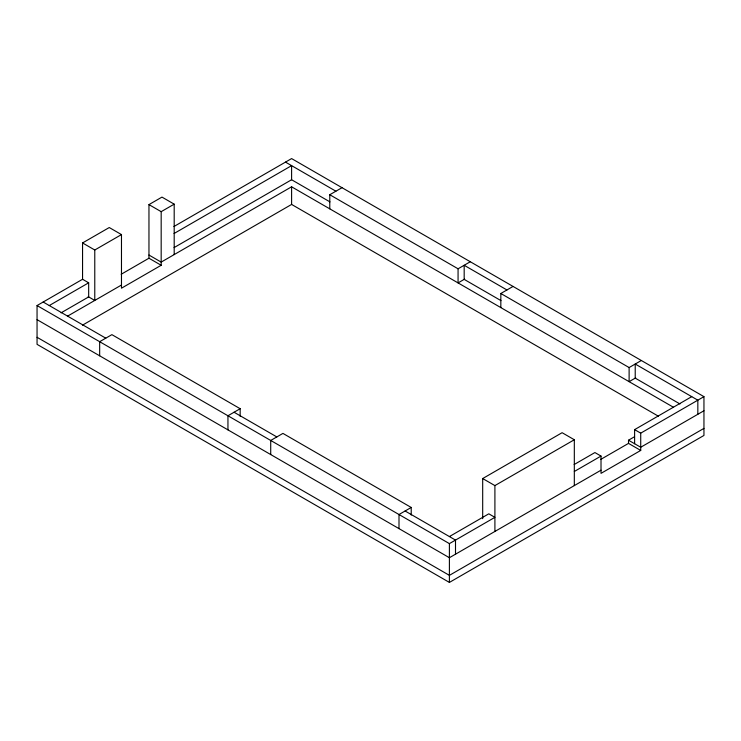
<?xml version="1.0" encoding="UTF-8"?>
<svg xmlns="http://www.w3.org/2000/svg" width="741" height="741" viewBox="0 0 741 741"><rect width="100%" height="100%" fill="white"/><g stroke="black" fill="none" stroke-linecap="round" stroke-linejoin="round"><path stroke-width="1.11" d="M82.557 279.626L82.557 242.946L109.26 227.533L121.478 234.591L121.478 288.203L161.177 265.278L161.177 211.667L174.191 204.155L174.191 254.589M121.172 274.272L148.96 258.22L148.96 204.609L161.973 197.097L174.191 204.155M82.557 242.946L94.774 250.004L121.478 234.591M173.931 226.524L291.602 158.583L703.95 396.648L703.95 435.449L449.398 582.417L37.05 344.352L37.05 305.551L82.557 279.274L88.67 282.803L88.67 296.909L61.086 312.832M49.267 305.551L88.67 282.803M174.061 233.508L291.602 165.641L291.602 179.748L174.061 247.614M67.487 316.194L121.478 285.026M673.504 407.291L291.602 186.806L161.177 262.101L148.96 255.043M82.492 325.16L291.602 204.433L658.462 416.238M329.782 208.842L329.782 194.735L341.999 187.686M329.782 194.735L458.068 268.798L470.285 261.749M240.167 416.312L240.167 408.717L227.95 415.766L227.95 429.873M464.644 279.107L458.068 282.914L458.068 268.798M500.833 307.598L500.833 293.492L513.05 286.434M500.833 293.492L629.118 367.555L641.336 360.496M411.218 515.06L411.218 507.465L399.001 514.523L399.001 528.629M635.695 377.864L629.118 381.661L629.118 367.555M482.687 518.663L482.687 478.547L562.104 432.698L574.321 439.746L574.321 485.596M482.687 478.547L494.905 485.596L574.321 439.746M449.398 536.567L488.801 513.819L494.905 517.338L449.398 543.616L37.05 305.551M574.145 464.542L594.912 452.556L601.016 456.076L601.016 473.36L640.724 450.435L640.724 433.152L703.95 396.648M634.611 443.739L634.611 429.632L691.733 396.648M574.321 471.489L601.016 456.076M600.71 459.429L628.507 443.387L628.507 440.21L634.509 436.745M601.016 470.183L449.398 557.723L37.05 319.658M703.95 410.755L640.724 447.258L628.507 440.21M703.95 428.391L449.398 575.359L37.05 337.294M285.498 162.112L335.895 191.206M506.937 289.963L464.181 265.278L464.181 279.385L500.972 300.624M291.426 179.646L329.967 201.895M679.951 403.956L635.222 378.132L635.222 364.026L697.837 400.177L697.837 414.284M634.611 429.632L640.724 433.152M628.507 443.387L640.724 450.435M148.96 204.609L161.177 211.667M148.96 258.22L161.177 265.278M88.198 296.641L94.774 300.438L94.774 250.004M240.167 408.717L111.882 334.645L99.664 341.703L99.664 355.81M411.218 507.465L282.932 433.402L270.715 440.46L270.715 454.566M43.163 302.022L105.778 338.174M234.063 412.237L276.819 436.931M405.105 510.994L455.502 540.087L455.502 554.194M494.905 485.596L494.905 531.445M449.398 543.616L449.398 582.417M291.602 186.806L291.602 204.433"/></g></svg>
